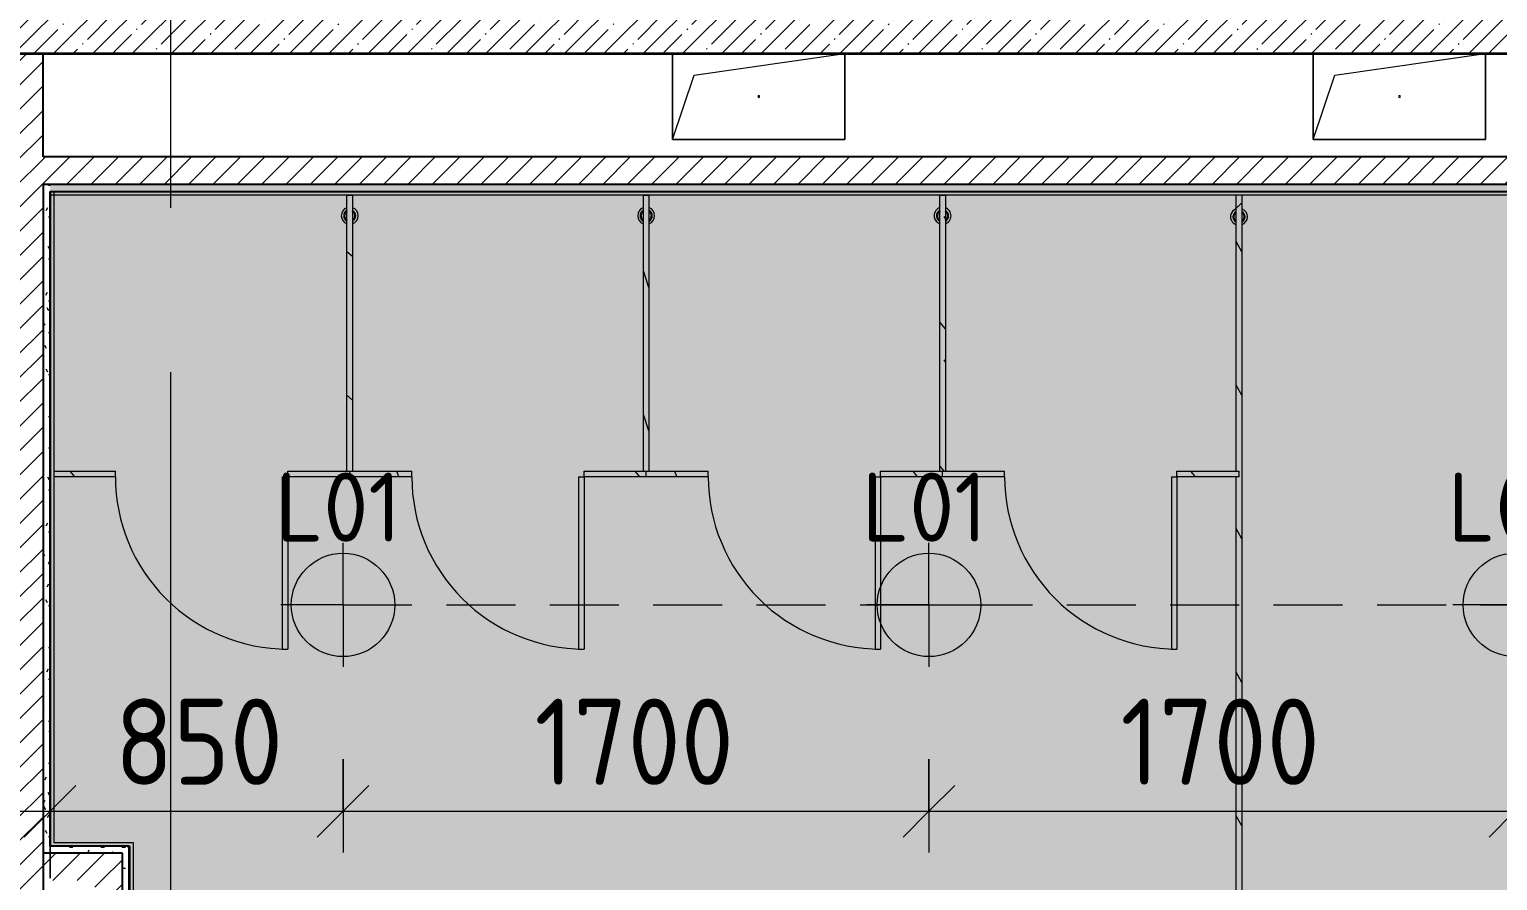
# Model space of a CAD drawing. Header units: millimetres. Extents: x 81425 to 274970, y -8553 to 29000.
# Drawn here: x 94250 to 98510, y 7980 to 10450 of the extents above; entities that cross this region are included whole.
import ezdxf

# ---------------------------------------------------------------- set-up
doc = ezdxf.new("R2010")
doc.units = ezdxf.units.MM
doc.linetypes.add('ADSK_Штрих_ш2 п1', pattern=[300, 200, -100])
doc.linetypes.add('Осевая', pattern=[3175, 635, -476.25, 1587.5, -476.25])
for name, color, linetype, lineweight in [('A-ANNO-DIMS', 7, 'Continuous', 9), ('A-ANNO-DIMS-100', 7, 'Continuous', 9), ('A-ANNO-NOTE', 7, 'Continuous', 9), ('A-DETL-2', 7, 'ADSK_Штрих_ш2 п1', 9), ('A-DOOR', 7, 'Continuous', 9), ('A-GENM', 7, 'Continuous', 9), ('E-LITE-EQPM-IDEN', 7, 'Continuous', 9), ('I-WALL', 7, 'Continuous', 9), ('Оси-2', 7, 'Осевая', 9)]:
    doc.layers.add(name, color=color, linetype=linetype, lineweight=lineweight)
doc.layers.add('A-CLNG-PATT-1', color=7, linetype='Continuous', lineweight=9, transparency=1)
for name, color, linetype, lineweight, true_color in [('A-WALL-1', 7, 'Continuous', 35, 0x3c3c3c), ('A-WALL-2', 7, 'Continuous', 25, 0x3c3c3c), ('A-WALL-3', 254, 'Continuous', 25, 0xbebebe)]:
    doc.layers.add(name, color=color, linetype=linetype, lineweight=lineweight, true_color=true_color)
doc.styles.add('GOST Common', font='GOST_Common.ttf', dxfattribs={"height": 200})
doc.styles.add('ISOCPEUR', font='isocpeur.ttf', dxfattribs={"width": 0.9, "height": 250})
doc.dimstyles.new('ISO-2_5_0_9К_БОЛЬШОЙ_1', dxfattribs={"dimscale": 304.8, "dimtxt": 248.995294, "dimasz": 0.492126, "dimexe": 0.393701, "dimexo": 0.984252, "dimgap": 0, "dimtad": 1, "dimdec": 0, "dimrnd": 10, "dimzin": 0, "dimdsep": 46, "dimtxsty": 'ISOCPEUR', "dimblk1": 'OBLIQUE', "dimblk2": 'OBLIQUE', "dimsah": 1, "dimcen": 0.09, "dimdle": 0.393701, "dimazin": 0, "dimtfac": 1, "dimtdec": 4, "dimtix": 1, "dimtmove": 0, "dimatfit": 3, "dimfxl": 1, "dimtvp": 1, "dimtolj": 1, "dimtzin": 0, "dimarcsym": 2})
pattern_1 = [(45, (0, 0), (-35.35534, 35.35534), [])]
pattern_2 = [(288.435, (95141.21, 9160), (416.50086, -832.99954), [158.05, -1159.038]), (319.399, (95191.19, 9010.06), (2499.010644, -2082.486787), [76.799, -3763.143]), (316.848, (94833, 8960.08), (6247.5402574, -5830.957739), [182.691, -8951.868]), (289.983, (94966.28, 8835.13), (1249.49393, -3332.002656), [97.5, -4777.508]), (270, (94999.6, 9160), (416.5, -416.5), [83.3, -333.2]), (298.443, (94999.6, 9076.7), (-2915.5071394, 5414.4962996), [227.365, -11140.87]), (264.289, (95107.89, 8876.78), (416.5263, 3748.496867), [83.716, -4102.058]), (309.806, (95099.56, 8793.48), (-1666.01521, 2082.48651), [65.059, -3187.91])]
pattern_3 = [(0, (0, 0), (121.92, 30.48), [10.058, -81.382, 10.058, -81.382, -487.68]), (0, (0, 0), (121.92, 30.48), [-182.88, 10.058, -172.822, 10.058, -81.382, -213.36]), (0, (0, 0), (121.92, 30.48), [-457.2, 10.058, -50.902, 10.058, -142.342]), (120, (45.72, 15.24), (-87.356454, 90.345817), [10.058, -81.382, 10.058, -81.382, -487.68]), (120, (45.72, 15.24), (-87.356454, 90.345817), [-182.88, 10.058, -172.822, 10.058, -81.382, -213.36]), (120, (45.72, 15.24), (-87.356454, 90.345817), [-457.2, 10.058, -50.902, 10.058, -142.342]), (240, (60.96, 76.2), (-34.563546, -120.825817), [10.058, -81.382, 10.058, -81.382, -487.68]), (240, (60.96, 76.2), (-34.563546, -120.825817), [-182.88, 10.058, -172.822, 10.058, -81.382, -213.36]), (240, (60.96, 76.2), (-34.563546, -120.825817), [-457.2, 10.058, -50.902, 10.058, -142.342])]
pattern_4 = [(288.435, (96001.21, 9160), (416.50086, -832.99954), [158.05, -1159.038]), (319.399, (96051.19, 9010.06), (2499.010644, -2082.486787), [76.799, -3763.143]), (316.848, (95693, 8960.08), (6247.5402574, -5830.957739), [182.691, -8951.868]), (289.983, (95826.28, 8835.13), (1249.49393, -3332.002656), [97.5, -4777.508]), (270, (95859.6, 9160), (416.5, -416.5), [83.3, -333.2]), (298.443, (95859.6, 9076.7), (-2915.5071394, 5414.4962996), [227.365, -11140.87]), (264.289, (95967.89, 8876.78), (416.5263, 3748.496867), [83.716, -4102.058]), (309.806, (95959.56, 8793.48), (-1666.01521, 2082.48651), [65.059, -3187.91])]
pattern_5 = [(288.435, (96861.21, 9160), (416.50086, -832.99954), [158.05, -1159.038]), (319.399, (96911.19, 9010.06), (2499.010644, -2082.486787), [76.799, -3763.143]), (316.848, (96553, 8960.08), (6247.5402574, -5830.957739), [182.691, -8951.868]), (289.983, (96686.28, 8835.13), (1249.49393, -3332.002656), [97.5, -4777.508]), (270, (96719.6, 9160), (416.5, -416.5), [83.3, -333.2]), (298.443, (96719.6, 9076.7), (-2915.5071394, 5414.4962996), [227.365, -11140.87]), (264.289, (96827.89, 8876.78), (416.5263, 3748.496867), [83.716, -4102.058]), (309.806, (96819.56, 8793.48), (-1666.01521, 2082.48651), [65.059, -3187.91])]

# ---------------------------------------------------------------- blocks, each defined once
blk = doc.blocks.new('FP_2-План расстановки осветительного оборудования 1 этажа в осях 23-33')
at = {"layer": 'A-GENM'}
for p, q in [((19.3, 8), (20.4, 6.8)), ((20.4, 6.8), (21.4, 5.5)), ((21.4, 5.5), (22.4, 4.3)), ((22.4, 4.3), (23.5, 3.1)), ((23.5, 3.1), (24.6, 1.8)), ((24.6, 1.8), (25.6, 0.6)), ((25.6, 0.6), (26.7, -0.6)), ((26.7, -0.6), (27.8, -1.8)), ((27.8, -1.8), (28.9, -3.1)), ((28.9, -3.1), (30.1, -4.3)), ((30.1, -4.3), (31.2, -5.5)), ((31.2, -5.5), (32.3, -6.8)), ((32.3, -6.8), (33.5, -8))]:
    blk.add_line(p, q, dxfattribs=at)
blk = doc.blocks.new('131_Сантехническая перегородка 7 - СП-1-30858579-План расстановки осветительного оборудования 1 этажа в осях 23-33')
at = {"layer": 'A-GENM'}
h = blk.add_hatch(dxfattribs=at)
h.set_pattern_fill('FP_5', color=256, style=0, pattern_type=2)
h.set_pattern_definition([(198.435, (9964.92, -97651.21), (-832.99954, -416.50086), [158.05, -1159.038]), (229.399, (9814.98, -97701.19), (-2082.486787, -2499.010644), [76.799, -3763.143]), (226.848, (9765, -97343), (-5830.957739, -6247.5402574), [182.691, -8951.868]), (199.983, (9640.05, -97476.28), (-3332.002656, -1249.49393), [97.5, -4777.508]), (180, (9964.9, -97509.6), (-416.5, -416.5), [83.3, -333.2]), (208.443, (9881.62, -97509.6), (5414.4962996, 2915.5071394), [227.365, -11140.87]), (174.289, (9681.7, -97617.89), (3748.496867, -416.5263), [83.716, -4102.058]), (219.806, (9598.4, -97609.56), (2082.48651, 1666.01521), [65.059, -3187.91])])
h.paths.add_polyline_path([(2165.9, 8), (45.9, 8), (45.9, -8), (796.9, -8), (796.9, 0), (812.9, 0), (812.9, -8), (2165.9, -8)])
for p, q in [((-4.1, 8), (45.9, 8)), ((46.1, 8.3), (45.9, 8)), ((45.9, 8), (2165.9, 8)), ((49.8, 12.2), (49.3, 11.8)), ((53.5, 14.2), (53, 13.9)), ((55.3, 14.7), (54.7, 14.5)), ((60.1, 15), (59.5, 15.1)), ((60.7, 14.9), (60.1, 15)), ((61.3, 14.9), (60.7, 14.9)), ((65.3, 13.6), (64.7, 13.8)), ((65.8, 13.3), (65.3, 13.6)), ((66.3, 13), (65.8, 13.3)), ((67.8, 12), (67.3, 12.3)), ((69.2, 10.8), (68.8, 11.2)), ((69.6, 10.4), (69.2, 10.8)), ((70.8, 9), (70.4, 9.5)), ((45.9, -8), (-4.1, -8)), ((796.9, -8), (45.9, -8)), ((56.7, -14.9), (57.3, -15)), ((57.3, -15), (57.9, -15.1)), ((57.9, -15.1), (58.5, -15.1)), ((58.5, -15.1), (59.1, -15.1)), ((59.1, -15.1), (59.7, -15)), ((59.7, -15), (60.3, -15)), ((60.3, -15), (60.9, -14.9)), ((60.9, -14.9), (61.5, -14.8)), ((61.5, -14.8), (62.1, -14.7)), ((69.4, -10.6), (69.8, -10.2)), ((70.6, -9.3), (70.9, -8.8)), ((2165.9, -8), (812.9, -8))]:
    blk.add_line(p, q, dxfattribs=at)
at = {"layer": 'A-GENM', "flags": 128}
for points in [[(49.3, 11.8), (48.9, 11.4), (48.4, 11), (48, 10.6), (47.6, 10.2), (47.2, 9.7), (46.8, 9.3), (46.4, 8.8), (46.1, 8.3)], [(51.4, 13.2), (50.8, 12.9), (50.3, 12.5), (49.8, 12.2)], [(53, 13.9), (52.4, 13.7), (51.9, 13.4), (51.4, 13.2)], [(54.7, 14.5), (54.1, 14.4), (53.5, 14.2)], [(56.5, 14.9), (55.9, 14.8), (55.3, 14.7)], [(57.7, 15), (57.1, 15), (56.5, 14.9)], [(59.5, 15.1), (58.9, 15.1), (58.3, 15.1), (57.7, 15)], [(63, 14.4), (62.4, 14.6), (61.9, 14.7), (61.3, 14.9)], [(64.7, 13.8), (64.2, 14), (63.6, 14.3), (63, 14.4)], [(67.3, 12.3), (66.8, 12.7), (66.3, 13)], [(68.8, 11.2), (68.3, 11.6), (67.8, 12)], [(70.4, 9.5), (70, 9.9), (69.6, 10.4)], [(71.5, 8), (71.1, 8.5), (70.8, 9)], [(45.9, -8), (46.3, -8.5), (46.6, -9)], [(46.6, -9), (47, -9.5), (47.4, -9.9), (47.8, -10.4), (48.2, -10.8), (48.6, -11.2), (49.1, -11.6), (49.6, -12), (50, -12.3), (50.5, -12.7), (51.1, -13), (51.6, -13.3), (52.1, -13.6), (52.7, -13.8), (53.2, -14), (53.8, -14.3), (54.4, -14.4), (54.9, -14.6), (55.5, -14.7), (56.1, -14.9), (56.7, -14.9)], [(62.1, -14.7), (62.7, -14.5), (63.3, -14.4), (63.8, -14.2), (64.4, -13.9), (65, -13.7), (65.5, -13.4)], [(65.5, -13.4), (66, -13.2), (66.6, -12.9), (67.1, -12.5), (67.6, -12.2), (68, -11.8), (68.5, -11.4)], [(68.5, -11.4), (69, -11), (69.4, -10.6)], [(69.8, -10.2), (70.2, -9.7), (70.6, -9.3)], [(70.9, -8.8), (71.3, -8.3), (71.5, -8)]]:
    blk.add_lwpolyline(points, dxfattribs=at)
at = {"layer": 'A-GENM'}
for radius, start, end in [(24.6, 19.9113, 160.0887), (17.6, 28.9731, 151.0269), (15.1, 78.8699, 146.2189), (15.1, 33.7811, 53.124), (24.6, 199.9113, 252), (17.6, 208.9731, 331.0269), (15.1, 213.7811, 233.124), (24.6, 252, 288), (15.1, 258.8699, 326.2189), (24.6, 288, 324), (24.6, 324, 340.0887)]:
    blk.add_arc((58.7, 0), radius, start, end, dxfattribs=at)
blk.add_blockref('FP_2-План расстановки осветительного оборудования 1 этажа в осях 23-33', (0, 0), dxfattribs=at)
blk = doc.blocks.new('FP_3-План расстановки осветительного оборудования 1 этажа в осях 23-33')
at = {"layer": 'A-GENM'}
blk.add_line((0, 8), (0, -8), dxfattribs=at)
blk = doc.blocks.new('131_Сантехническая перегородка 6 - СП-1-30839354-План расстановки осветительного оборудования 1 этажа в осях 23-33')
at = {"layer": 'A-GENM'}
h = blk.add_hatch(dxfattribs=at)
h.set_pattern_fill('FP_6', color=256, style=0, pattern_type=2)
h.set_pattern_definition([(198.435, (9968, -96791.21), (-832.99954, -416.50086), [158.05, -1159.038]), (229.399, (9818.06, -96841.19), (-2082.486787, -2499.010644), [76.799, -3763.143]), (226.848, (9768.08, -96483), (-5830.957739, -6247.5402574), [182.691, -8951.868]), (199.983, (9643.13, -96616.28), (-3332.002656, -1249.49393), [97.5, -4777.508]), (180, (9968, -96649.6), (-416.5, -416.5), [83.3, -333.2]), (208.443, (9884.7, -96649.6), (5414.4962996, 2915.5071394), [227.365, -11140.87]), (174.289, (9684.78, -96757.89), (3748.496867, -416.5263), [83.716, -4102.058]), (219.806, (9601.48, -96749.56), (2082.48651, 1666.01521), [65.059, -3187.91])])
h.paths.add_polyline_path([(800, 0), (800, 8), (50, 8), (50, -8), (800, -8)])
for p, q in [((0, 8), (50, 8)), ((50, 8), (800, 8)), ((50, -8), (0, -8)), ((46.6, -9), (47, -9.5)), ((800, -8), (50, -8)), ((51.6, -13.3), (52.1, -13.6)), ((52.1, -13.6), (52.7, -13.8)), ((71.3, -8.3), (71.5, -8))]:
    blk.add_line(p, q, dxfattribs=at)
at = {"layer": 'A-GENM', "flags": 128}
for points in [[(63.6, 14.3), (63, 14.4), (62.4, 14.6), (61.9, 14.7), (61.3, 14.9), (60.7, 14.9), (60.1, 15), (59.5, 15.1), (58.9, 15.1), (58.3, 15.1), (57.7, 15), (57.1, 15), (56.5, 14.9), (55.9, 14.8), (55.3, 14.7), (54.7, 14.5), (54.1, 14.4), (53.5, 14.2), (53, 13.9), (52.4, 13.7), (51.9, 13.4), (51.4, 13.2), (50.8, 12.9), (50.3, 12.5), (49.8, 12.2), (49.3, 11.8), (48.9, 11.4), (48.4, 11), (48, 10.6), (47.6, 10.2), (47.2, 9.7), (46.8, 9.3), (46.4, 8.8), (46.1, 8.3), (45.9, 8)], [(71.5, 8), (71.1, 8.5), (70.8, 9), (70.4, 9.5), (70, 9.9), (69.6, 10.4), (69.2, 10.8), (68.8, 11.2), (68.3, 11.6), (67.8, 12), (67.3, 12.3), (66.8, 12.7), (66.3, 13), (65.8, 13.3), (65.3, 13.6), (64.7, 13.8), (64.2, 14), (63.6, 14.3)], [(45.9, -8), (46.3, -8.5), (46.6, -9)], [(47, -9.5), (47.4, -9.9), (47.8, -10.4), (48.2, -10.8), (48.6, -11.2), (49.1, -11.6), (49.6, -12), (50, -12.3), (50.5, -12.7), (51.1, -13), (51.6, -13.3)], [(52.7, -13.8), (53.2, -14), (53.8, -14.3), (54.4, -14.4), (54.9, -14.6), (55.5, -14.7), (56.1, -14.9), (56.7, -14.9), (57.3, -15), (57.9, -15.1), (58.5, -15.1), (59.1, -15.1), (59.7, -15), (60.3, -15), (60.9, -14.9), (61.5, -14.8), (62.1, -14.7), (62.7, -14.5), (63.3, -14.4), (63.8, -14.2), (64.4, -13.9), (65, -13.7), (65.5, -13.4), (66, -13.2), (66.6, -12.9), (67.1, -12.5)], [(67.1, -12.5), (67.6, -12.2), (68, -11.8), (68.5, -11.4), (69, -11), (69.4, -10.6), (69.8, -10.2), (70.2, -9.7), (70.6, -9.3)], [(70.6, -9.3), (70.9, -8.8), (71.3, -8.3)]]:
    blk.add_lwpolyline(points, dxfattribs=at)
at = {"layer": 'A-GENM'}
for radius, start, end in [(24.6, 144, 160.0887), (24.6, 108, 144), (17.6, 135, 151.0269), (15.1, 90, 146.2189), (17.6, 90, 135), (24.6, 36, 108), (17.6, 28.9731, 90), (15.1, 78.8699, 90), (15.1, 45, 53.124), (15.1, 33.7811, 45), (24.6, 19.9113, 36), (24.6, 199.9113, 216), (24.6, 216, 340.0887), (17.6, 208.9731, 225), (15.1, 213.7811, 225), (17.6, 225, 270), (15.1, 225, 233.124), (15.1, 258.8699, 270), (15.1, 270, 315), (17.6, 270, 315), (15.1, 315, 326.2189), (17.6, 315, 331.0269)]:
    blk.add_arc((58.7, 0), radius, start, end, dxfattribs=at)
blk.add_blockref('FP_3-План расстановки осветительного оборудования 1 этажа в осях 23-33', (0, 0), dxfattribs=at)
blk = doc.blocks.new('GM_Отверстие прямоугольное _в плите_ - Отверстие-V6-План расстановки осветительного оборудования 1 этажа в осях 23-33')
at = {"layer": 'A-GENM'}
for p, q in [((-250, -125), (-250, 125)), ((-250, 125), (-250, -125)), ((-187.5, 62.5), (250, 125)), ((250, 125), (250, -125)), ((250, -125), (250, 125)), ((-250, -125), (-187.5, 62.5)), ((250, -125), (-250, -125)), ((-250, -125), (250, -125))]:
    blk.add_line(p, q, dxfattribs=at)
for start, end in [(360, 180), (180, 360)]:
    blk.add_arc((0, 0), 2.5, start, end, dxfattribs=at)
blk = doc.blocks.new('131_Сантехническая перегородка_Дверь 5 - СД-1-30835617-План расстановки осветительного оборудования 1 этажа в осях 23-33')
at = {"layer": 'A-DOOR'}
h = blk.add_hatch(dxfattribs=at)
h.set_pattern_fill('FP_17', color=256, style=0, pattern_type=2)
h.set_pattern_definition(pattern_2)
h.paths.add_polyline_path([(839.3, 8), (750, 8), (750, -8), (928.5, -8), (928.5, 8)])
at = {"layer": 'A-GENM'}
h = blk.add_hatch(dxfattribs=at)
h.set_pattern_fill('FP_17', color=256, style=0, pattern_type=2)
h.set_pattern_definition(pattern_2)
h.paths.add_polyline_path([(250, 8), (70, 8), (70, -8), (250, -8)])
at = {"layer": 'A-DOOR'}
for p, q in [((266, 508), (250, 508)), ((250, 8), (250, 508)), ((266, 8), (266, 508)), ((266, 8), (250, 8))]:
    blk.add_line(p, q, dxfattribs=at)
blk.add_arc((250, 8), 500, 360, 90, dxfattribs=at)
at = {"layer": 'A-GENM'}
for p, q in [((70, 8), (250, 8)), ((70, 8), (70, -8)), ((250, 8), (250, -8)), ((750, 8), (928.5, 8)), ((750, 8), (750, -8)), ((250, -8), (70, -8)), ((928.5, -8), (750, -8))]:
    blk.add_line(p, q, dxfattribs=at)
blk = doc.blocks.new('131_Сантехническая перегородка_Дверь 5 - СД-1-V21-План расстановки осветительного оборудования 1 этажа в осях 23-33')
at = {"layer": 'A-DOOR'}
h = blk.add_hatch(dxfattribs=at)
h.set_pattern_fill('FP_43', color=256, style=0, pattern_type=2)
h.set_pattern_definition(pattern_4)
h.paths.add_polyline_path([(750, 8), (750, -8), (930, -8), (930, 8)])
at = {"layer": 'A-GENM'}
h = blk.add_hatch(dxfattribs=at)
h.set_pattern_fill('FP_43', color=256, style=0, pattern_type=2)
h.set_pattern_definition(pattern_4)
h.paths.add_polyline_path([(70, 8), (70, -8), (250, -8), (250, 8)])
at = {"layer": 'A-DOOR'}
for p, q in [((266, 508), (250, 508)), ((250, 8), (250, 508)), ((266, 8), (266, 508)), ((266, 8), (250, 8))]:
    blk.add_line(p, q, dxfattribs=at)
blk.add_arc((250, 8), 500, 360, 90, dxfattribs=at)
at = {"layer": 'A-GENM'}
for p, q in [((70, 8), (250, 8)), ((70, 8), (70, -8)), ((250, 8), (250, -8)), ((750, 8), (930, 8)), ((750, 8), (750, -8)), ((930, 8), (930, -8)), ((250, -8), (70, -8)), ((930, -8), (750, -8))]:
    blk.add_line(p, q, dxfattribs=at)
blk = doc.blocks.new('131_Сантехническая перегородка_Дверь 5 - СД-1-V22-План расстановки осветительного оборудования 1 этажа в осях 23-33')
at = {"layer": 'A-DOOR'}
h = blk.add_hatch(dxfattribs=at)
h.set_pattern_fill('FP_44', color=256, style=0, pattern_type=2)
h.set_pattern_definition(pattern_5)
h.paths.add_polyline_path([(750, 8), (750, -8), (930, -8), (930, 8)])
at = {"layer": 'A-GENM'}
h = blk.add_hatch(dxfattribs=at)
h.set_pattern_fill('FP_44', color=256, style=0, pattern_type=2)
h.set_pattern_definition(pattern_5)
h.paths.add_polyline_path([(70, 8), (70, -8), (250, -8), (250, 8)])
at = {"layer": 'A-DOOR'}
for p, q in [((266, 508), (250, 508)), ((250, 8), (250, 508)), ((266, 8), (266, 508)), ((266, 8), (250, 8))]:
    blk.add_line(p, q, dxfattribs=at)
blk.add_arc((250, 8), 500, 360, 90, dxfattribs=at)
at = {"layer": 'A-GENM'}
for p, q in [((70, 8), (250, 8)), ((70, 8), (70, -8)), ((250, 8), (250, -8)), ((750, 8), (930, 8)), ((750, 8), (750, -8)), ((930, 8), (930, -8)), ((250, -8), (70, -8)), ((930, -8), (750, -8))]:
    blk.add_line(p, q, dxfattribs=at)
blk = doc.blocks.new('131_Сантехническая перегородка_Дверь 5 - СД-1-V23-План расстановки осветительного оборудования 1 этажа в осях 23-33')
at = {"layer": 'A-GENM'}
h = blk.add_hatch(dxfattribs=at)
h.set_pattern_fill('FP_45', color=256, style=0, pattern_type=2)
h.set_pattern_definition([(288.435, (97721.21, 9160), (416.50086, -832.99954), [158.05, -1159.038]), (319.399, (97771.19, 9010.06), (2499.010644, -2082.486787), [76.799, -3763.143]), (316.848, (97413, 8960.08), (6247.5402574, -5830.957739), [182.691, -8951.868]), (289.983, (97546.28, 8835.13), (1249.49393, -3332.002656), [97.5, -4777.508]), (270, (97579.6, 9160), (416.5, -416.5), [83.3, -333.2]), (298.443, (97579.6, 9076.7), (-2915.5071394, 5414.4962996), [227.365, -11140.87]), (264.289, (97687.89, 8876.78), (416.5263, 3748.496867), [83.716, -4102.058]), (309.806, (97679.56, 8793.48), (-1666.01521, 2082.48651), [65.059, -3187.91])])
h.paths.add_polyline_path([(70, 8), (70, -8), (250, -8), (250, 8)])
at = {"layer": 'A-DOOR'}
for p, q in [((266, 508), (250, 508)), ((250, 8), (250, 508)), ((266, 8), (266, 508)), ((266, 8), (250, 8))]:
    blk.add_line(p, q, dxfattribs=at)
blk.add_arc((250, 8), 500, 360, 90, dxfattribs=at)
at = {"layer": 'A-GENM'}
for p, q in [((70, 8), (250, 8)), ((70, 8), (70, -8)), ((250, 8), (250, -8)), ((750, 8), (930, 8)), ((750, 8), (750, -8)), ((930, 8), (930, -8)), ((250, -8), (70, -8)), ((930, -8), (750, -8))]:
    blk.add_line(p, q, dxfattribs=at)
blk = doc.blocks.new('FP_29-План расстановки осветительного оборудования 1 этажа в осях 23-33')
at = {"layer": 'A-GENM'}
blk.add_line((0, 8), (0, -8), dxfattribs=at)
blk = doc.blocks.new('131_Сантехническая перегородка 6 - СП-1-V28-План расстановки осветительного оборудования 1 этажа в осях 23-33')
at = {"layer": 'A-GENM'}
h = blk.add_hatch(dxfattribs=at)
h.set_pattern_fill('FP_50', color=256, style=0, pattern_type=2)
h.set_pattern_definition([(198.435, (9968, -95931.21), (-832.99954, -416.50086), [158.051, -1159.038]), (229.399, (9818.06, -95981.19), (-2082.486787, -2499.010644), [76.799, -3763.143]), (226.848, (9768.08, -95623), (-5830.957739, -6247.5402574), [182.691, -8951.868]), (199.983, (9643.13, -95756.28), (-3332.002656, -1249.49393), [97.5, -4777.508]), (180, (9968, -95789.6), (-416.5, -416.5), [83.3, -333.2]), (208.443, (9884.7, -95789.6), (5414.4962996, 2915.5071394), [227.365, -11140.87]), (174.289, (9684.78, -95897.89), (3748.496867, -416.5263), [83.716, -4102.058]), (219.806, (9601.48, -95889.56), (2082.48651, 1666.01521), [65.059, -3187.91])])
h.paths.add_polyline_path([(800, 0), (800, 8), (50, 8), (50, -8), (800, -8)])
for p, q in [((0, 8), (50, 8)), ((50, 8), (800, 8)), ((50, -8), (0, -8)), ((800, -8), (50, -8))]:
    blk.add_line(p, q, dxfattribs=at)
at = {"layer": 'A-GENM', "flags": 128}
for points in [[(71.5, 8), (71.1, 8.5), (70.8, 9), (70.4, 9.5), (70, 9.9), (69.6, 10.4), (69.2, 10.8), (68.8, 11.2), (68.3, 11.6), (67.8, 12), (67.3, 12.3), (66.8, 12.7), (66.3, 13), (65.8, 13.3), (65.3, 13.6), (64.7, 13.8), (64.2, 14), (63.6, 14.3), (63, 14.4), (62.4, 14.6), (61.9, 14.7), (61.3, 14.9), (60.7, 14.9), (60.1, 15), (59.5, 15.1), (58.9, 15.1), (58.3, 15.1), (57.7, 15), (57.1, 15), (56.5, 14.9), (55.9, 14.8), (55.3, 14.7), (54.7, 14.5), (54.1, 14.4), (53.5, 14.2), (53, 13.9), (52.4, 13.7), (51.9, 13.4), (51.4, 13.2), (50.8, 12.9), (50.3, 12.5), (49.8, 12.2), (49.3, 11.8), (48.9, 11.4), (48.4, 11), (48, 10.6), (47.6, 10.2), (47.2, 9.7), (46.8, 9.3), (46.4, 8.8), (46.1, 8.3), (45.9, 8)], [(45.9, -8), (46.3, -8.5), (46.6, -9), (47, -9.5), (47.4, -9.9), (47.8, -10.4), (48.2, -10.8), (48.6, -11.2), (49.1, -11.6), (49.6, -12), (50, -12.3), (50.5, -12.7), (51.1, -13), (51.6, -13.3), (52.1, -13.6), (52.7, -13.8), (53.2, -14), (53.8, -14.3), (54.4, -14.4), (54.9, -14.6), (55.5, -14.7), (56.1, -14.9), (56.7, -14.9), (57.3, -15), (57.9, -15.1), (58.5, -15.1), (59.1, -15.1), (59.7, -15), (60.3, -15), (60.9, -14.9), (61.5, -14.8), (62.1, -14.7), (62.7, -14.5), (63.3, -14.4), (63.8, -14.2), (64.4, -13.9), (65, -13.7), (65.5, -13.4), (66, -13.2), (66.6, -12.9), (67.1, -12.5), (67.6, -12.2), (68, -11.8), (68.5, -11.4), (69, -11), (69.4, -10.6), (69.8, -10.2), (70.2, -9.7), (70.6, -9.3), (70.9, -8.8), (71.3, -8.3), (71.5, -8)]]:
    blk.add_lwpolyline(points, dxfattribs=at)
at = {"layer": 'A-GENM'}
for radius, start, end in [(24.6, 19.9113, 160.0887), (17.6, 28.9731, 151.0269), (15.1, 78.8699, 146.2189), (15.1, 33.7811, 53.124), (24.6, 199.9113, 340.0887), (17.6, 208.9731, 331.0269), (15.1, 213.7811, 233.124), (15.1, 258.8699, 326.2189)]:
    blk.add_arc((58.7, 0), radius, start, end, dxfattribs=at)
blk.add_blockref('FP_29-План расстановки осветительного оборудования 1 этажа в осях 23-33', (0, 0), dxfattribs=at)
blk = doc.blocks.new('FP_31-План расстановки осветительного оборудования 1 этажа в осях 23-33')
at = {"layer": 'A-GENM'}
blk.add_line((0, 8), (0, -8), dxfattribs=at)
blk = doc.blocks.new('131_Сантехническая перегородка 6 - СП-1-V30-План расстановки осветительного оборудования 1 этажа в осях 23-33')
at = {"layer": 'A-GENM'}
h = blk.add_hatch(dxfattribs=at)
h.set_pattern_fill('FP_51', color=256, style=0, pattern_type=2)
h.set_pattern_definition([(198.435, (9968, -95071.21), (-832.99954, -416.50086), [158.051, -1159.038]), (229.399, (9818.06, -95121.19), (-2082.486787, -2499.010644), [76.799, -3763.143]), (226.848, (9768.08, -94763), (-5830.957739, -6247.5402574), [182.691, -8951.868]), (199.983, (9643.13, -94896.28), (-3332.002656, -1249.49393), [97.5, -4777.508]), (180, (9968, -94929.6), (-416.5, -416.5), [83.3, -333.2]), (208.443, (9884.7, -94929.6), (5414.4962996, 2915.5071394), [227.365, -11140.87]), (174.289, (9684.78, -95037.89), (3748.496867, -416.5263), [83.716, -4102.058]), (219.806, (9601.48, -95029.56), (2082.48651, 1666.01521), [65.059, -3187.91])])
h.paths.add_polyline_path([(800, 0), (800, 8), (50, 8), (50, -8), (800, -8)])
for p, q in [((0, 8), (50, 8)), ((50, 8), (800, 8)), ((50, -8), (0, -8)), ((800, -8), (50, -8))]:
    blk.add_line(p, q, dxfattribs=at)
at = {"layer": 'A-GENM', "flags": 128}
for points in [[(71.5, 8), (71.1, 8.5), (70.8, 9), (70.4, 9.5), (70, 9.9), (69.6, 10.4), (69.2, 10.8), (68.8, 11.2), (68.3, 11.6), (67.8, 12), (67.3, 12.3), (66.8, 12.7), (66.3, 13), (65.8, 13.3), (65.3, 13.6), (64.7, 13.8), (64.2, 14), (63.6, 14.3), (63, 14.4), (62.4, 14.6), (61.9, 14.7), (61.3, 14.9), (60.7, 14.9), (60.1, 15), (59.5, 15.1), (58.9, 15.1), (58.3, 15.1), (57.7, 15), (57.1, 15), (56.5, 14.9), (55.9, 14.8), (55.3, 14.7), (54.7, 14.5), (54.1, 14.4), (53.5, 14.2), (53, 13.9), (52.4, 13.7), (51.9, 13.4), (51.4, 13.2), (50.8, 12.9), (50.3, 12.5), (49.8, 12.2), (49.3, 11.8), (48.9, 11.4), (48.4, 11), (48, 10.6), (47.6, 10.2), (47.2, 9.7), (46.8, 9.3), (46.4, 8.8), (46.1, 8.3), (45.9, 8)], [(45.9, -8), (46.3, -8.5), (46.6, -9), (47, -9.5), (47.4, -9.9), (47.8, -10.4), (48.2, -10.8), (48.6, -11.2), (49.1, -11.6), (49.6, -12), (50, -12.3), (50.5, -12.7), (51.1, -13), (51.6, -13.3), (52.1, -13.6), (52.7, -13.8), (53.2, -14), (53.8, -14.3), (54.4, -14.4), (54.9, -14.6), (55.5, -14.7), (56.1, -14.9), (56.7, -14.9), (57.3, -15), (57.9, -15.1), (58.5, -15.1), (59.1, -15.1), (59.7, -15), (60.3, -15), (60.9, -14.9), (61.5, -14.8), (62.1, -14.7), (62.7, -14.5), (63.3, -14.4), (63.8, -14.2), (64.4, -13.9), (65, -13.7), (65.5, -13.4), (66, -13.2), (66.6, -12.9), (67.1, -12.5), (67.6, -12.2), (68, -11.8), (68.5, -11.4), (69, -11), (69.4, -10.6), (69.8, -10.2), (70.2, -9.7), (70.6, -9.3), (70.9, -8.8), (71.3, -8.3), (71.5, -8)]]:
    blk.add_lwpolyline(points, dxfattribs=at)
at = {"layer": 'A-GENM'}
for radius, start, end in [(24.6, 19.9113, 160.0887), (17.6, 28.9731, 151.0269), (15.1, 78.8699, 146.2189), (15.1, 33.7811, 53.124), (24.6, 199.9113, 340.0887), (17.6, 208.9731, 331.0269), (15.1, 213.7811, 233.124), (15.1, 258.8699, 326.2189)]:
    blk.add_arc((58.7, 0), radius, start, end, dxfattribs=at)
blk.add_blockref('FP_31-План расстановки осветительного оборудования 1 этажа в осях 23-33', (0, 0), dxfattribs=at)
blk = doc.blocks.new('DIMBLOCK113-План расстановки осветительного оборудования 1 этажа в осях 23-33')
at = {"layer": 'A-ANNO-DIMS-100'}
for p, q in [((95160, 8332.5), (95160, 8061.4)), ((95160, 8181.4), (95160, 8332.5)), ((94310, 7987.4), (94310, 8301.4)), ((94190, 8181.4), (95160, 8181.4)), ((94310, 8181.4), (94310, 7987.4))]:
    blk.add_line(p, q, dxfattribs=at)
at = {"layer": 'A-ANNO-DIMS-100', "lineweight": 20}
for p, q in [((94310, 8181.4), (94385, 8256.4)), ((95160, 8181.4), (95235, 8256.4)), ((94310, 8181.4), (94235, 8106.4)), ((95160, 8181.4), (95085, 8106.4))]:
    blk.add_line(p, q, dxfattribs=at)
at = {"layer": 'A-ANNO-DIMS-100', "color": 0, "insert": (94498, 8508), "char_height": 250, "width": 568.858, "attachment_point": 1, "line_spacing_factor": 1.149209, "style": 'ISOCPEUR'}
blk.add_mtext('850', dxfattribs=at)
blk = doc.blocks.new('_Oblique')
at = {"color": 0, "linetype": 'ByBlock', "lineweight": -2}
blk.add_line((-0.5, -0.5), (0.5, 0.5), dxfattribs=at)
blk = doc.blocks.new('DIMBLOCK114-План расстановки осветительного оборудования 1 этажа в осях 23-33')
at = {"layer": 'A-ANNO-DIMS-100'}
for p, q in [((95160, 8332.5), (95160, 8061.4)), ((95160, 8181.4), (95160, 8332.5)), ((96860, 8332.5), (96860, 8061.4)), ((96860, 8181.4), (96860, 8332.5)), ((95160, 8181.4), (96860, 8181.4))]:
    blk.add_line(p, q, dxfattribs=at)
at = {"layer": 'A-ANNO-DIMS-100', "lineweight": 20}
for p, q in [((95160, 8181.4), (95235, 8256.4)), ((96860, 8181.4), (96935, 8256.4)), ((95160, 8181.4), (95085, 8106.4)), ((96860, 8181.4), (96785, 8106.4))]:
    blk.add_line(p, q, dxfattribs=at)
at = {"layer": 'A-ANNO-DIMS-100', "color": 0, "insert": (95715.5, 8508), "char_height": 250, "width": 706.764, "attachment_point": 1, "line_spacing_factor": 1.149209, "style": 'ISOCPEUR'}
blk.add_mtext('1700', dxfattribs=at)
blk = doc.blocks.new('DIMBLOCK115-План расстановки осветительного оборудования 1 этажа в осях 23-33')
at = {"layer": 'A-ANNO-DIMS-100'}
for p, q in [((96860, 8332.5), (96860, 8061.4)), ((96860, 8181.4), (96860, 8332.5)), ((98560, 8332.5), (98560, 8061.4)), ((98560, 8181.4), (98560, 8332.5)), ((96860, 8181.4), (98560, 8181.4))]:
    blk.add_line(p, q, dxfattribs=at)
at = {"layer": 'A-ANNO-DIMS-100', "lineweight": 20}
for p, q in [((96860, 8181.4), (96935, 8256.4)), ((98560, 8181.4), (98635, 8256.4)), ((96860, 8181.4), (96785, 8106.4)), ((98560, 8181.4), (98485, 8106.4))]:
    blk.add_line(p, q, dxfattribs=at)
at = {"layer": 'A-ANNO-DIMS-100', "color": 0, "insert": (97415.5, 8508), "char_height": 250, "width": 706.764, "attachment_point": 1, "line_spacing_factor": 1.149209, "style": 'ISOCPEUR'}
blk.add_mtext('1700', dxfattribs=at)
blk = doc.blocks.new('DIMBLOCK116-План расстановки осветительного оборудования 1 этажа в осях 23-33')
at = {"layer": 'A-ANNO-DIMS-100'}
for p, q in [((98560, 8332.5), (98560, 8061.4)), ((98560, 8181.4), (98560, 8332.5)), ((100260, 8332.5), (100260, 8061.4)), ((100260, 8181.4), (100260, 8332.5)), ((98560, 8181.4), (100260, 8181.4))]:
    blk.add_line(p, q, dxfattribs=at)
at = {"layer": 'A-ANNO-DIMS-100', "lineweight": 20}
for p, q in [((98560, 8181.4), (98635, 8256.4)), ((100260, 8181.4), (100335, 8256.4)), ((98560, 8181.4), (98485, 8106.4)), ((100260, 8181.4), (100185, 8106.4))]:
    blk.add_line(p, q, dxfattribs=at)
at = {"layer": 'A-ANNO-DIMS-100', "color": 0, "insert": (99115.5, 8508), "char_height": 250, "width": 706.764, "attachment_point": 1, "line_spacing_factor": 1.149209, "style": 'ISOCPEUR'}
blk.add_mtext('1700', dxfattribs=at)

msp = doc.modelspace()

# ---------------------------------------------------------------- hatches: boundary and pattern name
at = {"layer": 'A-CLNG-PATT-1'}
msp.add_hatch(color=256, dxfattribs=at).paths.add_polyline_path([(98261.8, 5420), (101060, 5420), (101060, 9980), (94310, 9980), (94310, 8080), (94540, 8080), (94540, 5850), (95360, 5850), (95360, 5650), (97940, 5650), (97940, 5420)])
at = {"layer": 'I-WALL'}
h = msp.add_hatch(dxfattribs=at)
h.set_pattern_fill('FP_1', color=256, style=0, pattern_type=2)
h.set_pattern_definition([(45, (0, 0), (-57.024626, 57.024626), []), (45, (57.025, 0), (-57.024626, 57.024626), [100.806, -20.161, 3.353, -16.808])])
h.paths.add_polyline_path([(101610, 10380), (101610, 10600), (94210, 10600), (94210, 10380), (100479, 10380)])
h = msp.add_hatch(dxfattribs=at)
h.set_pattern_fill('FP_2', color=256, style=0, pattern_type=2)
h.set_pattern_definition(pattern_1)
h.paths.add_polyline_path([(94290, 5400), (94290, 10380), (94210, 10380), (94210, 5400)])
h = msp.add_hatch(dxfattribs=at)
h.set_pattern_fill('FP_2', color=256, style=0, pattern_type=2)
h.set_pattern_definition(pattern_1)
h.paths.add_polyline_path([(101080, 10000), (101080, 10080), (94290, 10080), (94290, 10000), (100479, 10000)])
h = msp.add_hatch(dxfattribs=at)
h.set_pattern_fill('FP_38', color=256, style=0, pattern_type=2)
h.set_pattern_definition(pattern_3)
h.paths.add_polyline_path([(94290, 8060), (94310, 8060), (94310, 10000), (94290, 10000), (94290, 9963.4)])
h = msp.add_hatch(dxfattribs=at)
h.set_pattern_fill('FP_38', color=256, style=0, pattern_type=2)
h.set_pattern_definition(pattern_3)
h.paths.add_polyline_path([(101060, 9980), (101080, 9980), (101080, 10000), (94310, 10000), (94310, 9980), (100479, 9980)])
h = msp.add_hatch(dxfattribs=at)
h.set_pattern_fill('FP_2', color=256, style=0, pattern_type=2)
h.set_pattern_definition(pattern_1)
h.paths.add_polyline_path([(94290, 7980), (94520, 7980), (94520, 8060), (94290, 8060)])
h = msp.add_hatch(dxfattribs=at)
h.set_pattern_fill('FP_38', color=256, style=0, pattern_type=2)
h.set_pattern_definition(pattern_3)
h.paths.add_polyline_path([(94520, 8060), (94520, 8080), (94310, 8080), (94310, 8060)])
h = msp.add_hatch(dxfattribs=at)
h.set_pattern_fill('FP_38', color=256, style=0, pattern_type=2)
h.set_pattern_definition(pattern_3)
h.paths.add_polyline_path([(94520, 5850), (94540, 5850), (94540, 8080), (94520, 8080), (94520, 6309.8)])
h = msp.add_hatch(dxfattribs=at)
h.set_pattern_fill('FP_2', color=256, style=0, pattern_type=2)
h.set_pattern_definition(pattern_1)
h.paths.add_polyline_path([(94440, 5830), (94520, 5830), (94520, 7980), (94440, 7980), (94440, 6309.8)])

# ---------------------------------------------------------------- linework, layer by layer
at = {"layer": 'A-ANNO-NOTE'}
for p, q in [((95160, 8780), (95160, 8960)), ((96860, 8780), (96860, 8960)), ((95160, 8780), (94980, 8780)), ((95160, 8780), (95160, 8600)), ((95160, 8780), (95340, 8780)), ((96860, 8780), (96680, 8780)), ((96860, 8780), (96860, 8600)), ((96860, 8780), (97040, 8780)), ((98560, 8780), (98380, 8780))]:
    msp.add_line(p, q, dxfattribs=at)
for centre in [(95160, 8780), (96860, 8780), (98560, 8780)]:
    msp.add_circle(centre, 150, dxfattribs=at)
at = {"layer": 'A-DETL-2'}
msp.add_line((95160, 8780), (100260, 8780), dxfattribs=at)
at = {"layer": 'A-WALL-1'}
msp.add_line((94210, 10380), (101610, 10380), dxfattribs=at)
at = {"layer": 'A-WALL-2'}
for p, q in [((94290, 10080), (94290, 10380)), ((101080, 10080), (94290, 10080)), ((94290, 10000), (94290, 5400)), ((101080, 10000), (94290, 10000)), ((94310, 8080), (94310, 9980)), ((94310, 9980), (101060, 9980)), ((94540, 8080), (94310, 8080)), ((94540, 5850), (94540, 8080))]:
    msp.add_line(p, q, dxfattribs=at)
at = {"layer": 'A-WALL-3'}
for p, q in [((94520, 8060), (94290, 8060)), ((94520, 5830), (94520, 8060))]:
    msp.add_line(p, q, dxfattribs=at)
at = {"layer": 'I-WALL'}
for p, q in [((101060, 9969), (94310, 9969)), ((94311, 9980), (94311, 8081)), ((101059, 9979), (94311, 9979)), ((94321, 9980), (94321, 8091)), ((94311, 8081), (94539.9, 8081)), ((94321, 8091), (94551, 8091)), ((94541, 8080), (94541, 8081)), ((94541, 8079.3), (94541, 5850)), ((94551, 8091), (94551, 5861))]:
    msp.add_line(p, q, dxfattribs=at)
at = {"layer": 'Оси-2'}
msp.add_line((94660, 406.8), (94660, 19415.1), dxfattribs=at)

# ---------------------------------------------------------------- block references
at = {"layer": 'A-GENM'}
for p in [(96366.1, 10255), (98225, 10255)]:
    msp.add_blockref('GM_Отверстие прямоугольное _в плите_ - Отверстие-V6-План расстановки осветительного оборудования 1 этажа в осях 23-33', p, dxfattribs=at)
for name, p, rotation in [('131_Сантехническая перегородка 6 - СП-1-V30-План расстановки осветительного оборудования 1 этажа в осях 23-33', (95179.5, 9968), 270.0000000000007), ('131_Сантехническая перегородка 6 - СП-1-V28-План расстановки осветительного оборудования 1 этажа в осях 23-33', (96039.5, 9968), 270.0000000000007), ('131_Сантехническая перегородка 6 - СП-1-30839354-План расстановки осветительного оборудования 1 этажа в осях 23-33', (96899.5, 9968), 270.0000000000007), ('131_Сантехническая перегородка 7 - СП-1-30858579-План расстановки осветительного оборудования 1 этажа в осях 23-33', (97759.5, 9964.9), 269.9999999999999), ('131_Сантехническая перегородка_Дверь 5 - СД-1-30835617-План расстановки осветительного оборудования 1 этажа в осях 23-33', (95249.5, 9160), 180), ('131_Сантехническая перегородка_Дверь 5 - СД-1-V21-План расстановки осветительного оборудования 1 этажа в осях 23-33', (96109.5, 9160), 180), ('131_Сантехническая перегородка_Дверь 5 - СД-1-V22-План расстановки осветительного оборудования 1 этажа в осях 23-33', (96969.5, 9160), 180), ('131_Сантехническая перегородка_Дверь 5 - СД-1-V23-План расстановки осветительного оборудования 1 этажа в осях 23-33', (97829.5, 9160), 180)]:
    msp.add_blockref(name, p, dxfattribs=dict(at, rotation=rotation))

# ---------------------------------------------------------------- texts
at = {"layer": 'E-LITE-EQPM-IDEN', "char_height": 200, "width": 472.996, "attachment_point": 1, "style": 'GOST Common'}
for insert in [(94965.4, 9163.8), (96665.4, 9163.8), (98365.4, 9163.8)]:
    msp.add_mtext('L01', dxfattribs=dict(at, insert=insert))

# ---------------------------------------------------------------- dimensions: what is measured, and where the dimension line sits
at = {"layer": 'A-ANNO-DIMS'}
for base, p1, p2, override, picture, middle in [((95160, 8181.4), (94310, 8287.4), (95160, 8632.5), {"dimpost": '<>', "dimfxl": 917.37703}, 'DIMBLOCK113-План расстановки осветительного оборудования 1 этажа в осях 23-33', (94735, 8306.4)), ((96860, 8181.4), (95160, 8632.5), (96860, 8632.5), {"dimpost": '<>', "dimfxl": 1700}, 'DIMBLOCK114-План расстановки осветительного оборудования 1 этажа в осях 23-33', (96010, 8306.4)), ((98560, 8181.4), (96860, 8632.5), (98560, 8632.5), {"dimpost": '<>', "dimfxl": 1700}, 'DIMBLOCK115-План расстановки осветительного оборудования 1 этажа в осях 23-33', (97710, 8306.4)), ((100260, 8181.4), (98560, 8632.5), (100260, 8632.5), {"dimpost": '<>', "dimfxl": 1700}, 'DIMBLOCK116-План расстановки осветительного оборудования 1 этажа в осях 23-33', (99410, 8306.4))]:
    dim = msp.add_linear_dim(base=base, p1=p1, p2=p2, dimstyle='ISO-2_5_0_9К_БОЛЬШОЙ_1', override=override, dxfattribs=at)
    dim.commit()
    dim.dimension.update_dxf_attribs({"geometry": picture, "text_midpoint": middle})

doc.saveas('drawing.dxf')
